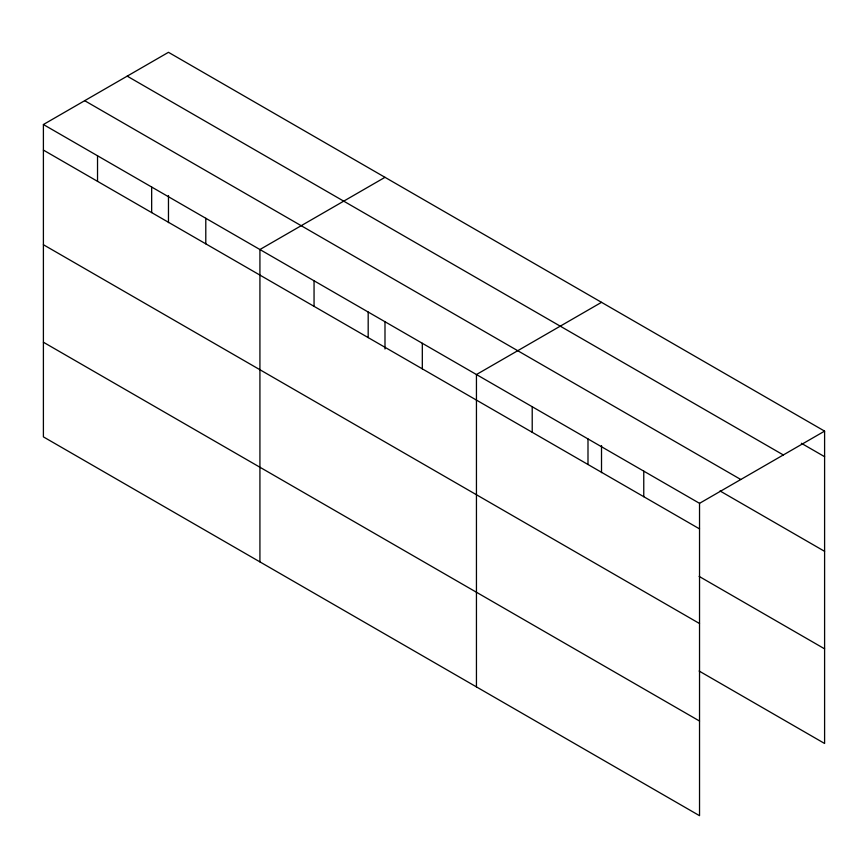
<?xml version="1.0" encoding="UTF-8"?>
<svg xmlns="http://www.w3.org/2000/svg" width="868" height="868" viewBox="0 0 868 868"><rect width="100%" height="100%" fill="white"/><g stroke="black" fill="none" stroke-linecap="round" stroke-linejoin="round"><path stroke-width="1.3" d="M699.532 623.539L699.532 503.331L43.4 124.525L43.4 436.875L699.532 815.692L699.532 623.539L43.4 244.722M699.12 671.029L824.6 743.475L824.6 431.125L168.468 52.308L43.4 124.525M384.991 177.322L259.923 249.528L259.923 561.878M601.513 302.335L476.445 374.542L476.445 686.892M699.532 503.331L824.6 431.125M801.359 443.277L824.6 456.687M127.195 76.145L783.327 454.951M84.673 100.688L740.805 479.505M720.028 490.962L824.6 551.332M43.4 150.088L699.532 528.894M699.12 576.395L824.6 648.841M43.4 342.231L699.532 721.048M643.763 471.14L643.763 496.702M601.513 445.555L601.513 472.648M587.994 438.937L587.994 464.499M532.214 406.734L532.214 432.297M422.315 343.283L422.315 368.846M384.991 321.909L384.991 348.99M368.184 312.035L368.184 337.598M314.053 280.776L314.053 306.35M205.792 218.28L205.792 243.843M168.468 195.539L168.468 222.631M151.661 187.021L151.661 212.595M97.531 155.773L97.531 181.336"/></g></svg>
